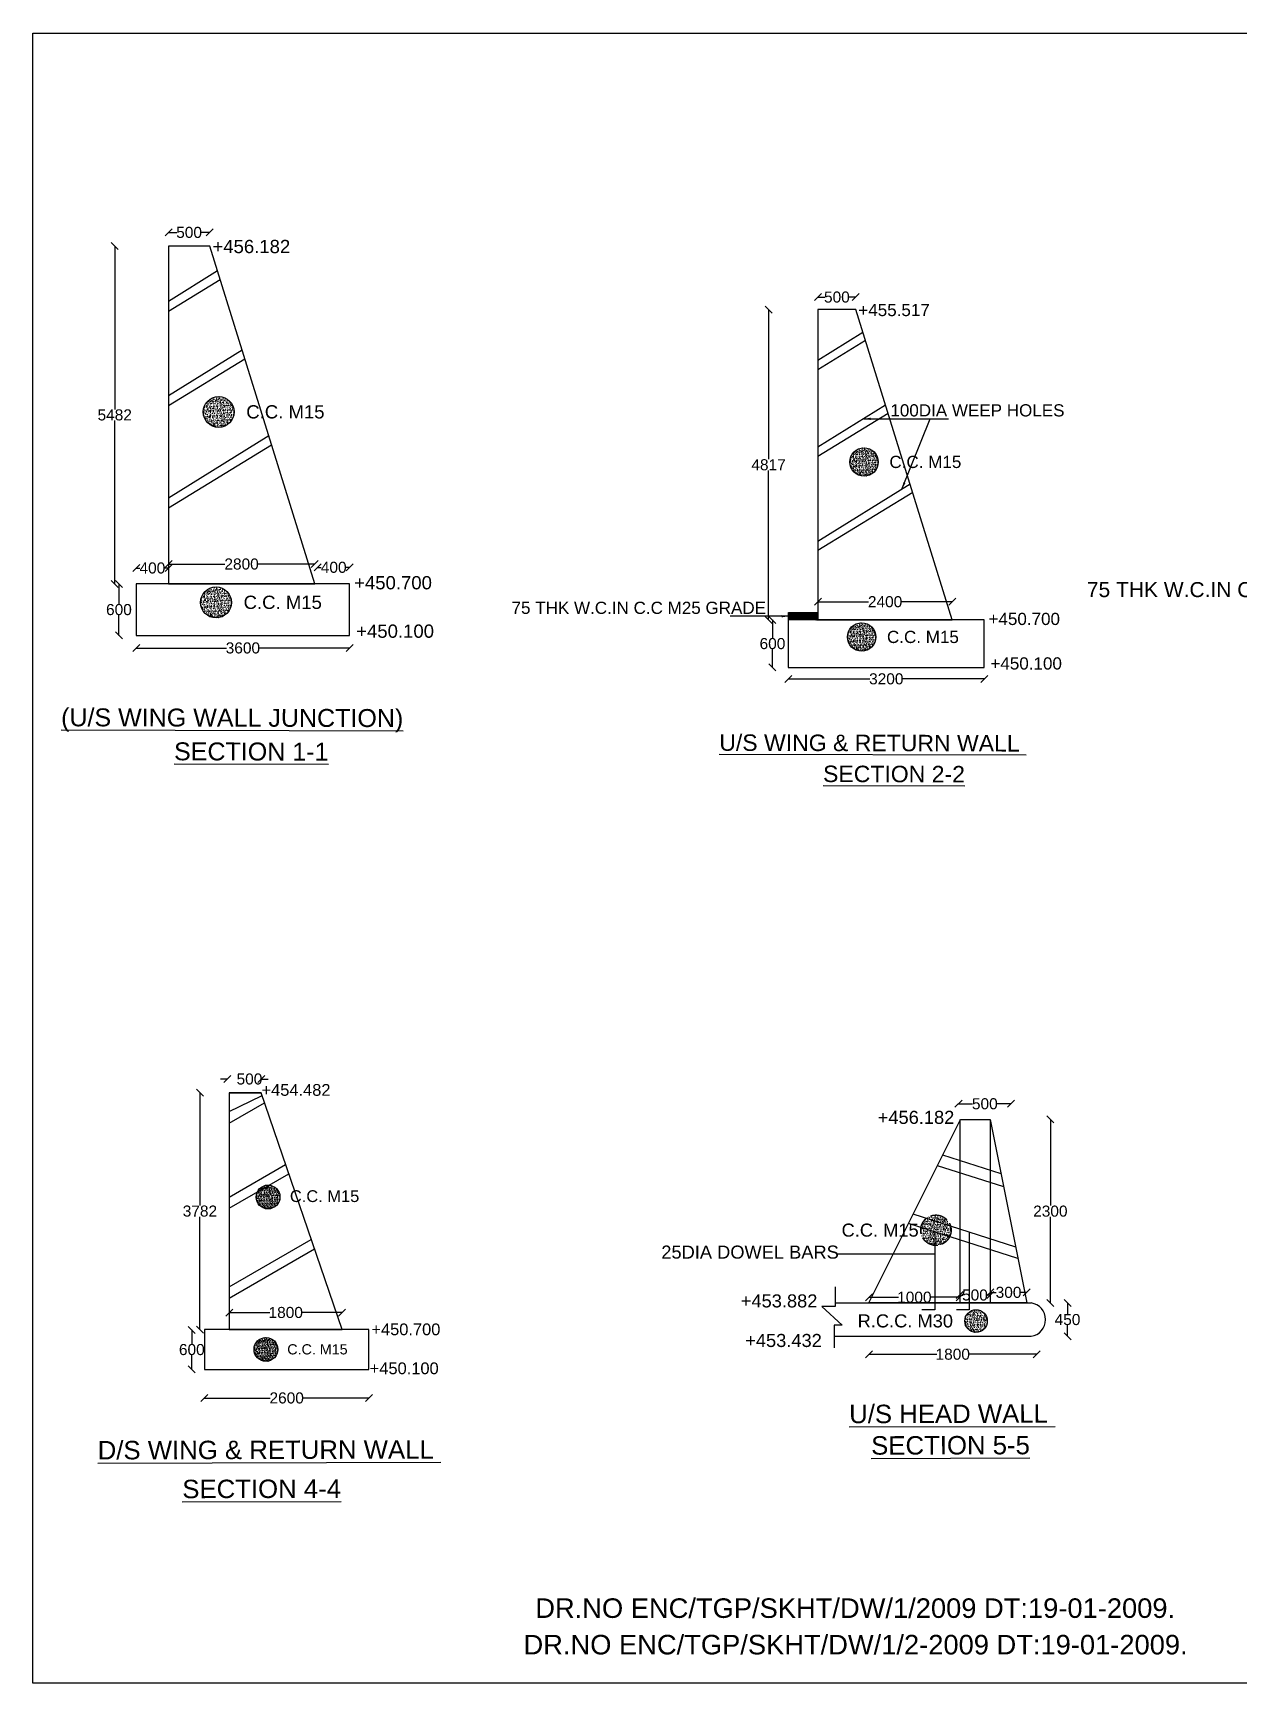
# Model space of a CAD drawing. Header units: millimetres. Extents: x 5124 to 6568637, y 2311 to 91879094.
# Drawn here: x 3681284 to 3697633, y 45937883 to 45960257 of the extents above; entities that cross this region are included whole.
import ezdxf

# ---------------------------------------------------------------- set-up
doc = ezdxf.new("R2010")
doc.units = ezdxf.units.MM
doc.header["$MEASUREMENT"] = 0
doc.linetypes.add('ACAD_ISO02W100', pattern=[15, 12, -3])
for name, color, linetype in [('DIMENSION', 7, 'Continuous'), ('DRAWING', 7, 'Continuous'), ('TEXT', 7, 'Continuous')]:
    doc.layers.add(name, color=color, linetype=linetype)
doc.styles.get("Standard").update_dxf_attribs({"font": 'arial.ttf', "height": 150})
doc.dimstyles.get("Standard").update_dxf_attribs({"dimtxt": 200, "dimasz": 110, "dimexe": 0.18, "dimexo": 0.0625, "dimgap": 0.09, "dimtad": 0, "dimtih": 1, "dimtoh": 1, "dimdec": 0, "dimzin": 0, "dimdsep": 46, "dimtxsty": 'Standard', "dimblk": 'OBLIQUE', "dimcen": 0.09, "dimse1": 1, "dimse2": 1, "dimadec": 0, "dimazin": 0, "dimtfac": 1, "dimtdec": 0, "dimtofl": 0, "dimtmove": 0, "dimatfit": 3, "dimfxl": 1, "dimtolj": 1, "dimtzin": 0, "dimarcsym": 0})

# ---------------------------------------------------------------- blocks, each defined once
blk = doc.blocks.new('_Oblique')
at = {"color": 0, "linetype": 'ByBlock', "lineweight": -2}
blk.add_line((-0.5, -0.5), (0.5, 0.5), dxfattribs=at)
blk = doc.blocks.new('*D70')
at = {"layer": 'Defpoints', "color": 0}
for p in [(3683123, 45957553), (3683123, 45957368), (3683682, 45957368)]:
    blk.add_point(p, dxfattribs=at)
at = {"layer": 'DIMENSION', "color": 0, "lineweight": -2}
for p, q in [((3683123, 45957553), (3683237, 45957553)), ((3683682, 45957553), (3683568, 45957553))]:
    blk.add_line(p, q, dxfattribs=at)
at = {"layer": 'DIMENSION', "color": 0, "lineweight": -2, "xscale": 95, "yscale": 95, "zscale": 95, "rotation": 180}
blk.add_blockref('_Oblique', (3683123, 45957553), dxfattribs=at)
at = {"layer": 'DIMENSION', "color": 0, "lineweight": -2, "xscale": 95, "yscale": 95, "zscale": 95}
blk.add_blockref('_Oblique', (3683682, 45957553), dxfattribs=at)
at = {"layer": 'DIMENSION', "color": 0, "insert": (3683402, 45957553), "char_height": 150, "attachment_point": 5}
blk.add_mtext('\\A1;500', dxfattribs=at)
blk = doc.blocks.new('*D71')
at = {"layer": 'Defpoints', "color": 0}
for p in [(3683123, 45953002), (3682685, 45952788), (3683123, 45952788)]:
    blk.add_point(p, dxfattribs=at)
at = {"layer": 'DIMENSION', "color": 0, "lineweight": -2}
for p, q in [((3682685, 45953002), (3682735, 45953002)), ((3683123, 45953002), (3683072, 45953002))]:
    blk.add_line(p, q, dxfattribs=at)
at = {"layer": 'DIMENSION', "color": 0, "lineweight": -2, "xscale": 95, "yscale": 95, "zscale": 95, "rotation": 180}
blk.add_blockref('_Oblique', (3682685, 45953002), dxfattribs=at)
at = {"layer": 'DIMENSION', "color": 0, "lineweight": -2, "xscale": 95, "yscale": 95, "zscale": 95}
blk.add_blockref('_Oblique', (3683123, 45953002), dxfattribs=at)
at = {"layer": 'DIMENSION', "color": 0, "insert": (3682904, 45953002), "char_height": 150, "attachment_point": 5}
blk.add_mtext('\\A1;400', dxfattribs=at)
blk = doc.blocks.new('*D72')
at = {"layer": 'Defpoints', "color": 0}
for p in [(3685106, 45953056), (3683123, 45952788), (3685106, 45952788)]:
    blk.add_point(p, dxfattribs=at)
at = {"layer": 'DIMENSION', "color": 0, "lineweight": -2}
for p, q in [((3683123, 45953056), (3683889, 45953056)), ((3685106, 45953056), (3684339, 45953056))]:
    blk.add_line(p, q, dxfattribs=at)
at = {"layer": 'DIMENSION', "color": 0, "lineweight": -2, "xscale": 95, "yscale": 95, "zscale": 95, "rotation": 180}
blk.add_blockref('_Oblique', (3683123, 45953056), dxfattribs=at)
at = {"layer": 'DIMENSION', "color": 0, "lineweight": -2, "xscale": 95, "yscale": 95, "zscale": 95}
blk.add_blockref('_Oblique', (3685106, 45953056), dxfattribs=at)
at = {"layer": 'DIMENSION', "color": 0, "insert": (3684114, 45953056), "char_height": 150, "attachment_point": 5}
blk.add_mtext('\\A1;2800', dxfattribs=at)
blk = doc.blocks.new('*D73')
at = {"layer": 'Defpoints', "color": 0}
for p in [(3685579, 45953011), (3685148, 45952788), (3685579, 45952788)]:
    blk.add_point(p, dxfattribs=at)
at = {"layer": 'DIMENSION', "color": 0, "lineweight": -2}
for p, q in [((3685148, 45953011), (3685195, 45953011)), ((3685579, 45953011), (3685532, 45953011))]:
    blk.add_line(p, q, dxfattribs=at)
at = {"layer": 'DIMENSION', "color": 0, "lineweight": -2, "xscale": 95, "yscale": 95, "zscale": 95, "rotation": 180}
blk.add_blockref('_Oblique', (3685148, 45953011), dxfattribs=at)
at = {"layer": 'DIMENSION', "color": 0, "lineweight": -2, "xscale": 95, "yscale": 95, "zscale": 95}
blk.add_blockref('_Oblique', (3685579, 45953011), dxfattribs=at)
at = {"layer": 'DIMENSION', "color": 0, "insert": (3685364, 45953011), "char_height": 150, "attachment_point": 5}
blk.add_mtext('\\A1;400', dxfattribs=at)
blk = doc.blocks.new('*D74')
at = {"layer": 'Defpoints', "color": 0}
for p in [(3682685, 45952788), (3682450, 45952088), (3682685, 45952088)]:
    blk.add_point(p, dxfattribs=at)
at = {"layer": 'DIMENSION', "color": 0, "lineweight": -2}
for p, q in [((3682450, 45952788), (3682450, 45952514)), ((3682450, 45952088), (3682450, 45952361))]:
    blk.add_line(p, q, dxfattribs=at)
at = {"layer": 'DIMENSION', "color": 0, "lineweight": -2, "xscale": 95, "yscale": 95, "zscale": 95}
for p, rotation in [((3682450, 45952788), 90), ((3682450, 45952088), 270)]:
    blk.add_blockref('_Oblique', p, dxfattribs=dict(at, rotation=rotation))
at = {"layer": 'DIMENSION', "color": 0, "insert": (3682450, 45952438), "char_height": 150, "attachment_point": 5}
blk.add_mtext('\\A1;600', dxfattribs=at)
blk = doc.blocks.new('*D75')
at = {"layer": 'Defpoints', "color": 0}
for p in [(3682685, 45952088), (3682685, 45951918), (3685579, 45952088)]:
    blk.add_point(p, dxfattribs=at)
at = {"layer": 'DIMENSION', "color": 0, "lineweight": -2}
for p, q in [((3682685, 45951918), (3683908, 45951918)), ((3685579, 45951918), (3684356, 45951918))]:
    blk.add_line(p, q, dxfattribs=at)
at = {"layer": 'DIMENSION', "color": 0, "lineweight": -2, "xscale": 95, "yscale": 95, "zscale": 95, "rotation": 180}
blk.add_blockref('_Oblique', (3682685, 45951918), dxfattribs=at)
at = {"layer": 'DIMENSION', "color": 0, "lineweight": -2, "xscale": 95, "yscale": 95, "zscale": 95}
blk.add_blockref('_Oblique', (3685579, 45951918), dxfattribs=at)
at = {"layer": 'DIMENSION', "color": 0, "insert": (3684132, 45951918), "char_height": 150, "attachment_point": 5}
blk.add_mtext('\\A1;3600', dxfattribs=at)
blk = doc.blocks.new('*D69')
at = {"layer": 'Defpoints', "color": 0}
for p in [(3682393, 45957368), (3683123, 45957368), (3682685, 45952788)]:
    blk.add_point(p, dxfattribs=at)
at = {"layer": 'DRAWING', "color": 0, "lineweight": -2}
for p, q in [((3682393, 45957368), (3682393, 45955154)), ((3682393, 45952788), (3682393, 45955001))]:
    blk.add_line(p, q, dxfattribs=at)
at = {"layer": 'DRAWING', "color": 0, "lineweight": -2, "xscale": 95, "yscale": 95, "zscale": 95}
for p, rotation in [((3682393, 45957368), 90), ((3682393, 45952788), 270)]:
    blk.add_blockref('_Oblique', p, dxfattribs=dict(at, rotation=rotation))
at = {"layer": 'DRAWING', "color": 0, "insert": (3682393, 45955078), "char_height": 150, "attachment_point": 5}
blk.add_mtext('\\A1;5482', dxfattribs=at)
blk = doc.blocks.new('*D77')
at = {"layer": 'Defpoints', "color": 0}
for p in [(3691934, 45956676), (3691934, 45956506), (3692448, 45956506)]:
    blk.add_point(p, dxfattribs=at)
at = {"layer": 'DIMENSION', "color": 0, "lineweight": -2}
for p, q in [((3691934, 45956676), (3692026, 45956676)), ((3692448, 45956676), (3692357, 45956676))]:
    blk.add_line(p, q, dxfattribs=at)
at = {"layer": 'DIMENSION', "color": 0, "lineweight": -2, "xscale": 95, "yscale": 95, "zscale": 95, "rotation": 180}
blk.add_blockref('_Oblique', (3691934, 45956676), dxfattribs=at)
at = {"layer": 'DIMENSION', "color": 0, "lineweight": -2, "xscale": 95, "yscale": 95, "zscale": 95}
blk.add_blockref('_Oblique', (3692448, 45956676), dxfattribs=at)
at = {"layer": 'DIMENSION', "color": 0, "insert": (3692191, 45956676), "char_height": 150, "attachment_point": 5}
blk.add_mtext('\\A1;500', dxfattribs=at)
blk = doc.blocks.new('*D78')
at = {"layer": 'Defpoints', "color": 0}
for p in [(3693756, 45952545), (3691934, 45952298), (3693756, 45952298)]:
    blk.add_point(p, dxfattribs=at)
at = {"layer": 'DIMENSION', "color": 0, "lineweight": -2}
for p, q in [((3691934, 45952545), (3692620, 45952545)), ((3693756, 45952545), (3693070, 45952545))]:
    blk.add_line(p, q, dxfattribs=at)
at = {"layer": 'DIMENSION', "color": 0, "lineweight": -2, "xscale": 95, "yscale": 95, "zscale": 95, "rotation": 180}
blk.add_blockref('_Oblique', (3691934, 45952545), dxfattribs=at)
at = {"layer": 'DIMENSION', "color": 0, "lineweight": -2, "xscale": 95, "yscale": 95, "zscale": 95}
blk.add_blockref('_Oblique', (3693756, 45952545), dxfattribs=at)
at = {"layer": 'DIMENSION', "color": 0, "insert": (3692845, 45952545), "char_height": 150, "attachment_point": 5}
blk.add_mtext('\\A1;2400', dxfattribs=at)
blk = doc.blocks.new('*D79')
at = {"layer": 'Defpoints', "color": 0}
for p in [(3691532, 45952298), (3691317, 45951655), (3691532, 45951655)]:
    blk.add_point(p, dxfattribs=at)
at = {"layer": 'DIMENSION', "color": 0, "lineweight": -2}
for p, q in [((3691317, 45952298), (3691317, 45952053)), ((3691317, 45951655), (3691317, 45951900))]:
    blk.add_line(p, q, dxfattribs=at)
at = {"layer": 'DIMENSION', "color": 0, "lineweight": -2, "xscale": 95, "yscale": 95, "zscale": 95}
for p, rotation in [((3691317, 45952298), 90), ((3691317, 45951655), 270)]:
    blk.add_blockref('_Oblique', p, dxfattribs=dict(at, rotation=rotation))
at = {"layer": 'DIMENSION', "color": 0, "insert": (3691317, 45951977), "char_height": 150, "attachment_point": 5}
blk.add_mtext('\\A1;600', dxfattribs=at)
blk = doc.blocks.new('*D80')
at = {"layer": 'Defpoints', "color": 0}
for p in [(3691532, 45951655), (3691532, 45951499), (3694191, 45951655)]:
    blk.add_point(p, dxfattribs=at)
at = {"layer": 'DIMENSION', "color": 0, "lineweight": -2}
for p, q in [((3691532, 45951499), (3692638, 45951499)), ((3694191, 45951499), (3693085, 45951499))]:
    blk.add_line(p, q, dxfattribs=at)
at = {"layer": 'DIMENSION', "color": 0, "lineweight": -2, "xscale": 95, "yscale": 95, "zscale": 95, "rotation": 180}
blk.add_blockref('_Oblique', (3691532, 45951499), dxfattribs=at)
at = {"layer": 'DIMENSION', "color": 0, "lineweight": -2, "xscale": 95, "yscale": 95, "zscale": 95}
blk.add_blockref('_Oblique', (3694191, 45951499), dxfattribs=at)
at = {"layer": 'DIMENSION', "color": 0, "insert": (3692861, 45951499), "char_height": 150, "attachment_point": 5}
blk.add_mtext('\\A1;3200', dxfattribs=at)
blk = doc.blocks.new('*D76')
at = {"layer": 'Defpoints', "color": 0}
for p in [(3691264, 45956506), (3691934, 45956506), (3691532, 45952298)]:
    blk.add_point(p, dxfattribs=at)
at = {"layer": 'DRAWING', "color": 0, "lineweight": -2}
for p, q in [((3691264, 45956506), (3691264, 45954479)), ((3691264, 45952298), (3691264, 45954325))]:
    blk.add_line(p, q, dxfattribs=at)
at = {"layer": 'DRAWING', "color": 0, "lineweight": -2, "xscale": 95, "yscale": 95, "zscale": 95}
for p, rotation in [((3691264, 45956506), 90), ((3691264, 45952298), 270)]:
    blk.add_blockref('_Oblique', p, dxfattribs=dict(at, rotation=rotation))
at = {"layer": 'DRAWING', "color": 0, "insert": (3691264, 45954402), "char_height": 150, "attachment_point": 5}
blk.add_mtext('\\A1;4817', dxfattribs=at)
blk = doc.blocks.new('*D87')
at = {"layer": 'Defpoints', "color": 0}
for p in [(3683948, 45942907), (3683948, 45942554), (3685478, 45942554)]:
    blk.add_point(p, dxfattribs=at)
at = {"layer": 'DIMENSION', "color": 0, "lineweight": -2}
for p, q in [((3683948, 45942907), (3684496, 45942907)), ((3685478, 45942907), (3684929, 45942907))]:
    blk.add_line(p, q, dxfattribs=at)
at = {"layer": 'DIMENSION', "color": 0, "lineweight": -2, "xscale": 95, "yscale": 95, "zscale": 95, "rotation": 180}
blk.add_blockref('_Oblique', (3683948, 45942907), dxfattribs=at)
at = {"layer": 'DIMENSION', "color": 0, "lineweight": -2, "xscale": 95, "yscale": 95, "zscale": 95}
blk.add_blockref('_Oblique', (3685478, 45942907), dxfattribs=at)
at = {"layer": 'DIMENSION', "color": 0, "insert": (3684713, 45942907), "char_height": 150, "attachment_point": 5}
blk.add_mtext('\\A1;1800', dxfattribs=at)
blk = doc.blocks.new('*D88')
at = {"layer": 'Defpoints', "color": 0}
for p in [(3683610, 45942672), (3683439, 45942136), (3683610, 45942136)]:
    blk.add_point(p, dxfattribs=at)
at = {"layer": 'DIMENSION', "color": 0, "lineweight": -2}
for p, q in [((3683439, 45942672), (3683439, 45942481)), ((3683439, 45942136), (3683439, 45942327))]:
    blk.add_line(p, q, dxfattribs=at)
at = {"layer": 'DIMENSION', "color": 0, "lineweight": -2, "xscale": 95, "yscale": 95, "zscale": 95}
for p, rotation in [((3683439, 45942672), 90), ((3683439, 45942136), 270)]:
    blk.add_blockref('_Oblique', p, dxfattribs=dict(at, rotation=rotation))
at = {"layer": 'DIMENSION', "color": 0, "insert": (3683439, 45942404), "char_height": 150, "attachment_point": 5}
blk.add_mtext('\\A1;600', dxfattribs=at)
blk = doc.blocks.new('*D89')
at = {"layer": 'Defpoints', "color": 0}
for p in [(3683610, 45942015), (3685842, 45942015), (3683610, 45941748)]:
    blk.add_point(p, dxfattribs=at)
at = {"layer": 'DIMENSION', "color": 0, "lineweight": -2}
for p, q in [((3683610, 45941748), (3684501, 45941748)), ((3685842, 45941748), (3684951, 45941748))]:
    blk.add_line(p, q, dxfattribs=at)
at = {"layer": 'DIMENSION', "color": 0, "lineweight": -2, "xscale": 95, "yscale": 95, "zscale": 95, "rotation": 180}
blk.add_blockref('_Oblique', (3683610, 45941748), dxfattribs=at)
at = {"layer": 'DIMENSION', "color": 0, "lineweight": -2, "xscale": 95, "yscale": 95, "zscale": 95}
blk.add_blockref('_Oblique', (3685842, 45941748), dxfattribs=at)
at = {"layer": 'DIMENSION', "color": 0, "insert": (3684726, 45941748), "char_height": 150, "attachment_point": 5}
blk.add_mtext('\\A1;2600', dxfattribs=at)
blk = doc.blocks.new('*D90')
at = {"layer": 'Defpoints', "color": 0}
for p in [(3683549, 45945887), (3683948, 45945887), (3683610, 45942676)]:
    blk.add_point(p, dxfattribs=at)
at = {"layer": 'DIMENSION', "color": 0, "lineweight": -2}
for p, q in [((3683549, 45945887), (3683549, 45944358)), ((3683549, 45942676), (3683549, 45944205))]:
    blk.add_line(p, q, dxfattribs=at)
at = {"layer": 'DIMENSION', "color": 0, "lineweight": -2, "xscale": 95, "yscale": 95, "zscale": 95}
for p, rotation in [((3683549, 45945887), 90), ((3683549, 45942676), 270)]:
    blk.add_blockref('_Oblique', p, dxfattribs=dict(at, rotation=rotation))
at = {"layer": 'DIMENSION', "color": 0, "insert": (3683549, 45944282), "char_height": 150, "attachment_point": 5}
blk.add_mtext('\\A1;3782', dxfattribs=at)
blk = doc.blocks.new('*D91')
at = {"layer": 'Defpoints', "color": 0}
for p in [(3683923, 45946086), (3683923, 45946073), (3684380, 45946086)]:
    blk.add_point(p, dxfattribs=at)
at = {"layer": 'DIMENSION', "color": 0, "lineweight": -2}
for p, q in [((3683923, 45946073), (3683828, 45946073)), ((3684380, 45946073), (3684475, 45946073))]:
    blk.add_line(p, q, dxfattribs=at)
at = {"layer": 'DIMENSION', "color": 0, "lineweight": -2, "xscale": 95, "yscale": 95, "zscale": 95}
blk.add_blockref('_Oblique', (3683923, 45946073), dxfattribs=at)
at = {"layer": 'DIMENSION', "color": 0, "lineweight": -2, "xscale": 95, "yscale": 95, "zscale": 95, "rotation": 180}
blk.add_blockref('_Oblique', (3684380, 45946073), dxfattribs=at)
at = {"layer": 'DIMENSION', "color": 0, "insert": (3684221, 45946073), "char_height": 150, "attachment_point": 5}
blk.add_mtext('\\A1;500', dxfattribs=at)
blk = doc.blocks.new('*D94')
at = {"layer": 'Defpoints', "color": 0}
for p in [(3692626, 45943036), (3694901, 45943036), (3694901, 45942341)]:
    blk.add_point(p, dxfattribs=at)
at = {"layer": 'DIMENSION', "color": 0, "lineweight": -2}
for p, q in [((3692626, 45942341), (3693547, 45942341)), ((3694901, 45942341), (3693980, 45942341))]:
    blk.add_line(p, q, dxfattribs=at)
at = {"layer": 'DIMENSION', "color": 0, "lineweight": -2, "xscale": 95, "yscale": 95, "zscale": 95, "rotation": 180}
blk.add_blockref('_Oblique', (3692626, 45942341), dxfattribs=at)
at = {"layer": 'DIMENSION', "color": 0, "lineweight": -2, "xscale": 95, "yscale": 95, "zscale": 95}
blk.add_blockref('_Oblique', (3694901, 45942341), dxfattribs=at)
at = {"layer": 'DIMENSION', "color": 0, "insert": (3693763, 45942341), "char_height": 150, "attachment_point": 5}
blk.add_mtext('\\A1;1800', dxfattribs=at)
blk = doc.blocks.new('*D92')
at = {"layer": 'Defpoints', "color": 0}
for p in [(3694901, 45943036), (3694901, 45942585), (3695320, 45942585)]:
    blk.add_point(p, dxfattribs=at)
at = {"layer": 'DIMENSION', "color": 0, "lineweight": -2}
for p, q in [((3695320, 45943036), (3695320, 45942888)), ((3695320, 45942585), (3695320, 45942734))]:
    blk.add_line(p, q, dxfattribs=at)
at = {"layer": 'DIMENSION', "color": 0, "lineweight": -2, "xscale": 95, "yscale": 95, "zscale": 95}
for p, rotation in [((3695320, 45943036), 90), ((3695320, 45942585), 270)]:
    blk.add_blockref('_Oblique', p, dxfattribs=dict(at, rotation=rotation))
at = {"layer": 'DIMENSION', "color": 0, "insert": (3695320, 45942811), "char_height": 150, "attachment_point": 5}
blk.add_mtext('\\A1;450', dxfattribs=at)
blk = doc.blocks.new('*D93')
at = {"layer": 'Defpoints', "color": 0}
for p in [(3694555, 45945525), (3695087, 45945525), (3694901, 45943036)]:
    blk.add_point(p, dxfattribs=at)
at = {"layer": 'DIMENSION', "color": 0, "lineweight": -2}
for p, q in [((3695087, 45945525), (3695087, 45944357)), ((3695087, 45943036), (3695087, 45944204))]:
    blk.add_line(p, q, dxfattribs=at)
at = {"layer": 'DIMENSION', "color": 0, "lineweight": -2, "xscale": 95, "yscale": 95, "zscale": 95}
for p, rotation in [((3695087, 45945525), 90), ((3695087, 45943036), 270)]:
    blk.add_blockref('_Oblique', p, dxfattribs=dict(at, rotation=rotation))
at = {"layer": 'DIMENSION', "color": 0, "insert": (3695087, 45944281), "char_height": 150, "attachment_point": 5}
blk.add_mtext('\\A1;2300', dxfattribs=at)
blk = doc.blocks.new('*D95')
at = {"layer": 'Defpoints', "color": 0}
for p in [(3693841, 45945737), (3693841, 45945525), (3694555, 45945525)]:
    blk.add_point(p, dxfattribs=at)
at = {"layer": 'DIMENSION', "color": 0, "lineweight": -2}
for p, q in [((3693841, 45945737), (3694033, 45945737)), ((3694555, 45945737), (3694364, 45945737))]:
    blk.add_line(p, q, dxfattribs=at)
at = {"layer": 'DIMENSION', "color": 0, "lineweight": -2, "xscale": 95, "yscale": 95, "zscale": 95, "rotation": 180}
blk.add_blockref('_Oblique', (3693841, 45945737), dxfattribs=at)
at = {"layer": 'DIMENSION', "color": 0, "lineweight": -2, "xscale": 95, "yscale": 95, "zscale": 95}
blk.add_blockref('_Oblique', (3694555, 45945737), dxfattribs=at)
at = {"layer": 'DIMENSION', "color": 0, "insert": (3694198, 45945737), "char_height": 150, "attachment_point": 5}
blk.add_mtext('\\A1;500', dxfattribs=at)
blk = doc.blocks.new('*D96')
at = {"layer": 'Defpoints', "color": 0}
for p in [(3692626, 45943036), (3693857, 45943114), (3693857, 45943036)]:
    blk.add_point(p, dxfattribs=at)
at = {"layer": 'DRAWING', "color": 0, "lineweight": -2}
for p, q in [((3692626, 45943114), (3693025, 45943114)), ((3693857, 45943114), (3693458, 45943114))]:
    blk.add_line(p, q, dxfattribs=at)
at = {"layer": 'DRAWING', "color": 0, "lineweight": -2, "xscale": 95, "yscale": 95, "zscale": 95, "rotation": 180}
blk.add_blockref('_Oblique', (3692626, 45943114), dxfattribs=at)
at = {"layer": 'DRAWING', "color": 0, "lineweight": -2, "xscale": 95, "yscale": 95, "zscale": 95}
blk.add_blockref('_Oblique', (3693857, 45943114), dxfattribs=at)
at = {"layer": 'DRAWING', "color": 0, "insert": (3693242, 45943114), "char_height": 150, "attachment_point": 5}
blk.add_mtext('\\A1;1000', dxfattribs=at)
blk = doc.blocks.new('*D97')
at = {"layer": 'Defpoints', "color": 0}
for p in [(3693857, 45943036), (3694271, 45943144), (3694271, 45943036)]:
    blk.add_point(p, dxfattribs=at)
at = {"layer": 'DRAWING', "color": 0, "lineweight": -2}
for p, q in [((3693857, 45943144), (3693899, 45943144)), ((3694271, 45943144), (3694230, 45943144))]:
    blk.add_line(p, q, dxfattribs=at)
at = {"layer": 'DRAWING', "color": 0, "lineweight": -2, "xscale": 95, "yscale": 95, "zscale": 95, "rotation": 180}
blk.add_blockref('_Oblique', (3693857, 45943144), dxfattribs=at)
at = {"layer": 'DRAWING', "color": 0, "lineweight": -2, "xscale": 95, "yscale": 95, "zscale": 95}
blk.add_blockref('_Oblique', (3694271, 45943144), dxfattribs=at)
at = {"layer": 'DRAWING', "color": 0, "insert": (3694064, 45943144), "char_height": 150, "attachment_point": 5}
blk.add_mtext('\\A1;500', dxfattribs=at)
blk = doc.blocks.new('*D98')
at = {"layer": 'Defpoints', "color": 0}
for p in [(3694271, 45943036), (3694768, 45943180), (3694768, 45943036)]:
    blk.add_point(p, dxfattribs=at)
at = {"layer": 'DRAWING', "color": 0, "lineweight": -2}
for p, q in [((3694271, 45943180), (3694354, 45943180)), ((3694768, 45943180), (3694685, 45943180))]:
    blk.add_line(p, q, dxfattribs=at)
at = {"layer": 'DRAWING', "color": 0, "lineweight": -2, "xscale": 95, "yscale": 95, "zscale": 95, "rotation": 180}
blk.add_blockref('_Oblique', (3694271, 45943180), dxfattribs=at)
at = {"layer": 'DRAWING', "color": 0, "lineweight": -2, "xscale": 95, "yscale": 95, "zscale": 95}
blk.add_blockref('_Oblique', (3694768, 45943180), dxfattribs=at)
at = {"layer": 'DRAWING', "color": 0, "insert": (3694520, 45943180), "char_height": 150, "attachment_point": 5}
blk.add_mtext('\\A1;300', dxfattribs=at)

msp = doc.modelspace()

# ---------------------------------------------------------------- hatches: boundary and pattern name
at = {"layer": 'DRAWING'}
h = msp.add_hatch(dxfattribs=at)
h.set_pattern_fill('AR-CONC,_O', color=256, scale=9.000173)
h.set_pattern_definition([(130, (6775150.955, 4589681.446), (-64.55465871, -5.647800834), [6.7501299, -74.25142888]), (185, (6775150.955, 4589681.446), (12.48786034, 67.69859481), [5.40010392, -59.4011431]), (79.5486, (6775145.576, 4589680.975), (-52.06684632, 62.05075288), [5.7367275, -63.10400444]), (133.8158, (6775150.955, 4589699.45), (-96.05354281, -14.89699796), [10.12519485, -111.37714332]), (83.3644, (6775142.95, 4589698.205), (-84.12126231, 87.67229553), [8.60509151, -94.65599154]), (188.8158, (6775150.96, 4589699.45), (-84.12119387, 87.67236123), [8.10015588, -89.10171466]), (159, (6775141.955, 4589694.946), (-53.72266852, -36.236397486), [6.7501299, -74.25142888]), (214, (6775141.955, 4589694.946), (-21.89880129, 65.26476), [5.40010392, -59.4011431]), (108.5486, (6775137.48, 4589691.926), (-75.62149182, 29.02830332), [5.7367275, -63.10400444]), (142.5, (6775150.955, 4589681.446), (-1.094408039, 29.961023409), [0, -58.681129248, 0, -60.301160423, 0, -59.626147434]), (172.5, (6775150.955, 4589681.446), (-23.676714, 35.49773718), [0, -34.380661615, 0, -57.331103268, 0, -22.725437324]), (212.5, (6775171.025, 4589681.446), (-48.044943823, -2.02997752), [0, -22.500432994, 0, -70.20135094, 0, -93.151792594]), (222.5, (6775180.026, 4589681.446), (-52.487765305, 9.00962179), [0, -29.25056289, 0, -46.620897163, 0, -66.151273])])
h.paths.add_polyline_path([(3683593.6, 45955118.9, 1), (3684013.1, 45955118.9, 1)])
h = msp.add_hatch(dxfattribs=at)
h.set_pattern_fill('AR-CONC,_O', color=256, scale=8.269103)
h.set_pattern_definition([(130, (6532801.73, 7949054.97), (-59.31098037, -5.18903842), [6.20182695, -68.2200964]), (185, (6532801.73, 7949054.97), (11.47349013, 62.19953924), [4.96146156, -54.57607712]), (79.5486, (6532796.79, 7949054.54), (-47.83753429, 57.01046306), [5.270741705, -57.97816057]), (133.8158, (6532801.73, 7949071.51), (-88.25125724, -13.68693711), [9.30274042, -102.3301446]), (83.3644, (6532794.38, 7949070.37), (-77.28821803, 80.55080613), [7.9061128, -86.96722697]), (188.8158, (6532801.73, 7949071.51), (-77.28815515, 80.5508665), [7.44219233, -81.86411568]), (159, (6532793.463, 7949067.375), (-49.35885653, -33.292969133), [6.20182695, -68.2200964]), (214, (6532793.46, 7949067.375), (-20.11999442, 59.96340119), [4.96146156, -54.57607712]), (108.5486, (6532789.35, 7949064.6), (-69.47887118, 26.67037767), [5.270741705, -57.97816057]), (142.5, (6532801.732, 7949054.972), (-1.005510912, 27.527334303), [0, -53.914548915, 0, -55.402987382, 0, -54.782804687]), (172.5, (6532801.732, 7949054.972), (-21.753489945, 32.6143091), [0, -31.58797191, 0, -52.674183526, 0, -20.87948405]), (212.5, (6532820.172, 7949054.972), (-44.142324919, -1.865085484), [0, -20.672756486, 0, -64.499000236, 0, -85.58521185]), (222.5, (6532828.44, 7949054.97), (-48.22426266, 8.27778369), [0, -26.87458343, 0, -42.83395144, 0, -60.77790407])])
h.paths.add_polyline_path([(3692366.9, 45954439.8, 1), (3692752.3, 45954439.8, 1.0000007)])
h = msp.add_hatch(dxfattribs=at)
h.set_pattern_fill('AR-CONC,_O', color=256, scale=9.000173)
h.set_pattern_definition([(130, (6775114.81, 4587098.66), (-64.55465871, -5.647800834), [6.7501299, -74.25142888]), (185, (6775114.81, 4587098.66), (12.48786034, 67.69859481), [5.40010392, -59.4011431]), (79.5486, (6775109.43, 4587098.19), (-52.06684632, 62.05075288), [5.7367275, -63.10400444]), (133.8158, (6775114.81, 4587116.66), (-96.05354281, -14.89699796), [10.12519485, -111.37714332]), (83.3644, (6775106.81, 4587115.42), (-84.12126231, 87.67229553), [8.60509151, -94.65599154]), (188.8158, (6775114.81, 4587116.66), (-84.12119387, 87.67236123), [8.10015588, -89.10171466]), (159, (6775105.81, 4587112.16), (-53.72266852, -36.236397486), [6.7501299, -74.25142888]), (214, (6775105.81, 4587112.16), (-21.89880129, 65.26476), [5.40010392, -59.4011431]), (108.5486, (6775101.335, 4587109.14), (-75.62149182, 29.02830332), [5.7367275, -63.10400444]), (142.5, (6775114.812, 4587098.658), (-1.094408039, 29.961023409), [0, -58.681129248, 0, -60.301160423, 0, -59.626147434]), (172.5, (6775114.812, 4587098.658), (-23.676714, 35.49773718), [0, -34.380661615, 0, -57.331103268, 0, -22.725437324]), (212.5, (6775134.882, 4587098.658), (-48.044943823, -2.02997752), [0, -22.500432994, 0, -70.20135094, 0, -93.151792594]), (222.5, (6775143.883, 4587098.66), (-52.487765305, 9.00962179), [0, -29.25056289, 0, -46.620897163, 0, -66.151273])])
h.paths.add_polyline_path([(3683557.4, 45952536.1, 1), (3683976.9, 45952536.1, 1)])
h = msp.add_hatch(dxfattribs=at)
h.set_pattern_fill('ANSI31', color=256, scale=0.811479, style=0)
h.set_pattern_definition([(45, (731155.07499, 8660394.65874), (-0.07172530930328, 0.07172530930328), [])])
h.paths.add_polyline_path([(3691535.6, 45952398.7), (3691535.6, 45952298.2), (3691934.1, 45952298.2), (3691934.1, 45952398.7)])
h = msp.add_hatch(dxfattribs=at)
h.set_pattern_fill('AR-CONC,_O', color=256, scale=8.269103)
h.set_pattern_definition([(130, (6532768.525, 7946681.98), (-59.31098037, -5.18903842), [6.20182695, -68.2200964]), (185, (6532768.525, 7946681.98), (11.47349013, 62.19953924), [4.96146156, -54.57607712]), (79.5486, (6532763.58, 7946681.55), (-47.83753429, 57.01046306), [5.270741705, -57.97816057]), (133.8158, (6532768.525, 7946698.52), (-88.25125724, -13.68693711), [9.30274042, -102.3301446]), (83.3644, (6532761.17, 7946697.38), (-77.28821803, 80.55080613), [7.9061128, -86.96722697]), (188.8158, (6532768.525, 7946698.52), (-77.28815515, 80.5508665), [7.44219233, -81.86411568]), (159, (6532760.256, 7946694.383), (-49.35885653, -33.292969133), [6.20182695, -68.2200964]), (214, (6532760.256, 7946694.383), (-20.11999442, 59.96340119), [4.96146156, -54.57607712]), (108.5486, (6532756.14, 7946691.61), (-69.47887118, 26.67037767), [5.270741705, -57.97816057]), (142.5, (6532768.525, 7946681.98), (-1.005510912, 27.527334303), [0, -53.914548915, 0, -55.402987382, 0, -54.782804687]), (172.5, (6532768.525, 7946681.98), (-21.753489945, 32.6143091), [0, -31.58797191, 0, -52.674183526, 0, -20.87948405]), (212.5, (6532786.965, 7946681.98), (-44.142324919, -1.865085484), [0, -20.672756486, 0, -64.499000236, 0, -85.58521185]), (222.5, (6532795.234, 7946681.98), (-48.22426266, 8.27778369), [0, -26.87458343, 0, -42.83395144, 0, -60.77790407])])
h.paths.add_polyline_path([(3692333.7, 45952066.8, 1), (3692719.1, 45952066.8, 1.0000007)])
h = msp.add_hatch(dxfattribs=at)
h.set_pattern_fill('AR-CONC,_O', color=256, scale=6.940916)
h.set_pattern_definition([(130, (6068514.332, 14043527.172), (-49.78442946, -4.35557321), [5.20568728, -57.262560086]), (185, (6068514.33, 14043527.17), (9.63061403, 52.20902697), [4.164549824, -45.81004807]), (79.5486, (6068510.183, 14043526.81), (-40.1538524, 47.853422064), [4.424153285, -48.66568766]), (133.8158, (6068514.33, 14043541.054), (-74.0763087, -11.48853637), [7.80853092, -85.89384013]), (83.3644, (6068508.16, 14043540.1), (-64.87415677, 67.6127068), [6.63623014, -72.99851982]), (188.8158, (6068514.33, 14043541.054), (-64.874104, 67.61275747), [6.24682474, -68.7150721]), (159, (6068507.39, 14043537.584), (-41.43081932, -27.945440507), [5.20568728, -57.262560086]), (214, (6068507.39, 14043537.584), (-16.88831371, 50.33205821), [4.164549824, -45.81004807]), (108.5486, (6068503.94, 14043535.255), (-58.319150005, 22.38657206), [4.424153285, -48.66568766]), (142.5, (6068514.332, 14043527.172), (-0.844005389, 23.105884009), [0, -45.254774759, 0, -46.504139706, 0, -45.983570978]), (172.5, (6068514.332, 14043527.172), (-18.2594366, 27.375787091), [0, -26.514300549, 0, -44.213637302, 0, -17.525813844]), (212.5, (6068529.81, 14043527.172), (-37.05216888, -1.565514785), [0, -17.352290935, 0, -54.139147717, 0, -71.83848447]), (222.5, (6068536.75, 14043527.172), (-40.47846432, 6.94820311), [0, -22.557978216, 0, -35.953946817, 0, -51.01573535])])
h.paths.add_polyline_path([(3684311.2, 45944473.5, 1), (3684634.7, 45944473.5, 1)])
at = {"layer": 'DRAWING', "linetype": 'ACAD_ISO02W100', "ltscale": 20}
h = msp.add_hatch(dxfattribs=at)
h.set_pattern_fill('AR-CONC,_O', color=256, scale=8.865228)
h.set_pattern_definition([(50, (648537.067, 5198802.15), (63.58675242, -5.563120005), [6.6489212, -73.13813316]), (355, (648537.07, 5198802.15), (-12.30062244, 66.68354962), [5.31913696, -58.51050653]), (100.4514, (648542.366, 5198801.687), (51.286177205, 61.12038913), [5.65071334, -62.15784867]), (46.1842, (648537.07, 5198819.88), (94.61335506, -14.67363844), [9.9733818, -109.70719974]), (96.6356, (648544.95, 5198818.66), (82.85998232, 86.3577728), [8.47607027, -93.2367581]), (351.1842, (648537.07, 5198819.88), (82.85991491, 86.35783751), [7.97870544, -87.7657598]), (21, (648545.93, 5198815.45), (52.91717268, -35.69308368), [6.6489212, -73.13813316]), (326, (648545.93, 5198815.45), (21.57045957, 64.28620673), [5.31913696, -58.51050653]), (71.4514, (648550.34, 5198812.474), (74.48765393, 28.59306475), [5.65071334, -62.15784867]), (37.5, (648537.067, 5198802.15), (1.07799893, 29.511800012), [0, -57.801288267, 0, -59.397029354, 0, -58.732137234]), (7.5, (648537.067, 5198802.15), (23.321714981, 34.96549855), [0, -33.86517196, 0, -56.471504027, 0, -22.38470136]), (327.5, (648517.298, 5198802.15), (47.324577479, -1.999540863), [0, -22.163070654, 0, -69.148780442, 0, -91.75511251]), (317.5, (648508.433, 5198802.15), (51.700785103, 8.874535185), [0, -28.81199185, 0, -45.921882396, 0, -65.159427724])])
h.paths.add_polyline_path([(3693327.7, 45944023.1, 1), (3693740.9, 45944023.1, 1)])
at = {"layer": 'DRAWING'}
h = msp.add_hatch(dxfattribs=at)
h.set_pattern_fill('AR-CONC,_O', color=256, scale=8.865228)
h.set_pattern_definition([(50, (649081.774, 5197571.014), (63.58675242, -5.563120005), [6.6489212, -73.13813316]), (355, (649081.774, 5197571.014), (-12.30062244, 66.68354962), [5.31913696, -58.51050653]), (100.4514, (649087.073, 5197570.55), (51.286177205, 61.12038913), [5.65071334, -62.15784867]), (46.1842, (649081.774, 5197588.744), (94.61335506, -14.67363844), [9.9733818, -109.70719974]), (96.6356, (649089.66, 5197587.52), (82.85998232, 86.3577728), [8.47607027, -93.2367581]), (351.1842, (649081.77, 5197588.74), (82.85991491, 86.35783751), [7.97870544, -87.7657598]), (21, (649090.64, 5197584.31), (52.91717268, -35.69308368), [6.6489212, -73.13813316]), (326, (649090.64, 5197584.31), (21.57045957, 64.28620673), [5.31913696, -58.51050653]), (71.4514, (649095.05, 5197581.34), (74.48765393, 28.59306475), [5.65071334, -62.15784867]), (37.5, (649081.774, 5197571.014), (1.07799893, 29.511800012), [0, -57.801288267, 0, -59.397029354, 0, -58.732137234]), (7.5, (649081.774, 5197571.014), (23.321714981, 34.96549855), [0, -33.86517196, 0, -56.471504027, 0, -22.38470136]), (327.5, (649062.005, 5197571.014), (47.324577479, -1.999540863), [0, -22.163070654, 0, -69.148780442, 0, -91.75511251]), (317.5, (649053.14, 5197571.014), (51.700785103, 8.874535185), [0, -28.81199185, 0, -45.921882396, 0, -65.159427724])])
h.paths.add_polyline_path([(3693926.1, 45942791.9, 1), (3694231.9, 45942791.9, 1)])
h = msp.add_hatch(dxfattribs=at)
h.set_pattern_fill('AR-CONC,_O', color=256, scale=6.940916)
h.set_pattern_definition([(130, (6068486.46, 14041460.62), (-49.78442946, -4.35557321), [5.20568728, -57.262560086]), (185, (6068486.46, 14041460.62), (9.63061403, 52.20902697), [4.164549824, -45.81004807]), (79.5486, (6068482.31, 14041460.26), (-40.1538524, 47.853422064), [4.424153285, -48.66568766]), (133.8158, (6068486.46, 14041474.503), (-74.0763087, -11.48853637), [7.80853092, -85.89384013]), (83.3644, (6068480.286, 14041473.546), (-64.87415677, 67.6127068), [6.63623014, -72.99851982]), (188.8158, (6068486.46, 14041474.5), (-64.874104, 67.61275747), [6.24682474, -68.7150721]), (159, (6068479.518, 14041471.033), (-41.43081932, -27.945440507), [5.20568728, -57.262560086]), (214, (6068479.52, 14041471.033), (-16.88831371, 50.33205821), [4.164549824, -45.81004807]), (108.5486, (6068476.065, 14041468.704), (-58.319150005, 22.38657206), [4.424153285, -48.66568766]), (142.5, (6068486.459, 14041460.621), (-0.844005389, 23.105884009), [0, -45.254774759, 0, -46.504139706, 0, -45.983570978]), (172.5, (6068486.459, 14041460.621), (-18.2594366, 27.375787091), [0, -26.514300549, 0, -44.213637302, 0, -17.525813844]), (212.5, (6068501.937, 14041460.621), (-37.05216888, -1.565514785), [0, -17.352290935, 0, -54.139147717, 0, -71.83848447]), (222.5, (6068508.878, 14041460.62), (-40.47846432, 6.94820311), [0, -22.557978216, 0, -35.953946817, 0, -51.01573535])])
h.paths.add_polyline_path([(3684283.3, 45942407, 1), (3684606.8, 45942407, 1)])

# ---------------------------------------------------------------- linework, layer by layer
for points in [[(3681283.9, 45960257.4), (3716200.2, 45960257.4), (3716200.2, 45937883.4), (3681283.9, 45937883.4)], [(3683122.5, 45952787.9), (3685106, 45952787.9), (3683682.2, 45957367.7), (3683122.5, 45957367.7)], [(3691934.1, 45952298.2), (3693756.5, 45952298.2), (3692448.4, 45956506), (3691934.1, 45956506)], [(3685579, 45952787.9), (3682684.7, 45952787.9), (3682684.7, 45952087.7), (3685579, 45952087.7)], [(3691934.1, 45952298.2), (3691535.6, 45952298.2), (3691535.6, 45952398.7), (3691934.1, 45952398.7)], [(3694191.1, 45952298.2), (3691531.9, 45952298.2), (3691531.9, 45951654.9), (3694191.1, 45951654.9)], [(3683947.9, 45942675.8), (3685477.5, 45942675.8), (3684379.6, 45945887.2), (3683947.9, 45945887.2)], [(3694768.4, 45943036.4), (3692626.1, 45943036.4), (3693867.8, 45945525), (3694271.4, 45945525)], [(3685842.3, 45942675.8), (3683610.2, 45942675.8), (3683610.2, 45942135.9), (3685842.3, 45942135.9)]]:
    msp.add_lwpolyline(points, close=True, dxfattribs=at)
for points in [[(3683787.1, 45957030.4), (3683122.5, 45956616.9)], [(3683824.3, 45956910.7), (3683122.5, 45956481.8)], [(3692544.7, 45956196), (3691934.1, 45955816.2)], [(3684120.8, 45955957), (3683122.5, 45955335.9)], [(3692578.9, 45956086.1), (3691934.1, 45955692)], [(3684158.9, 45955834.3), (3683122.5, 45955200.8)], [(3692851.3, 45955209.8), (3691934.1, 45954639.2)], [(3692886.4, 45955097.1), (3691934.1, 45954515.1)], [(3684482.4, 45954793.7), (3683122.5, 45953947.7)], [(3684521.6, 45954667.8), (3683122.5, 45953812.6)], [(3693183.6, 45954141.1), (3691934.1, 45953363.8)], [(3693219.5, 45954025.3), (3691934.1, 45953239.6)], [(3683947.9, 45945887.2), (3684379.6, 45945887.2)], [(3683947.9, 45945633.5), (3684384.7, 45945845.7)], [(3683947.9, 45945475.5), (3684425.7, 45945752.3)], [(3693857.1, 45945522.9), (3693857.1, 45943034.2)], [(3694271.4, 45945525), (3694271.4, 45943036.4)], [(3694418.4, 45944789.2), (3693626.7, 45945041.7)], [(3683947.9, 45944472.5), (3684711.9, 45944915.2)], [(3683947.9, 45944320.8), (3684755.2, 45944788.5)], [(3694454.1, 45944610.2), (3693554.5, 45944897.1)], [(3694648, 45943639.4), (3693163.2, 45944112.9)], [(3694616.9, 45943795.1), (3693226, 45944238.7)], [(3683947.9, 45943253.7), (3685059.7, 45943897.9)], [(3693521.1, 45943998.8), (3693521.1, 45942942.8), (3693345.5, 45942942.8)], [(3693987.9, 45943998.8), (3693987.9, 45942942.8), (3693812.3, 45942942.8)], [(3683947.9, 45943102), (3685103, 45943771.3)], [(3693521.1, 45943700.6), (3692179.7, 45943700.6)], [(3692169.8, 45943256.3), (3692169.8, 45942990.4), (3691987.3, 45942990.4), (3692262.9, 45942735), (3692155, 45942735), (3692155, 45942426.2)], [(3692174.8, 45943036.4), (3694555.4, 45943036.4)], [(3694555.4, 45943036.4), (3694826.2, 45943036.4)], [(3692155, 45942585.3), (3694826.2, 45942585.3)]]:
    msp.add_lwpolyline(points, dxfattribs=at)
for centre, radius in [((3683803.3, 45955118.9), 209.7), ((3692559.6, 45954439.8), 192.7), ((3683767.2, 45952536.1), 209.7), ((3692526.4, 45952066.8), 192.7), ((3684472.9, 45944473.5), 161.7), ((3694079, 45942791.9), 152.9), ((3684445.1, 45942407), 161.7)]:
    msp.add_circle(centre, radius, dxfattribs=at)
at = {"layer": 'DRAWING', "linetype": 'ACAD_ISO02W100', "ltscale": 20}
msp.add_circle((3693534.3, 45944023.1), 206.6, dxfattribs=at)
at = {"layer": 'DRAWING'}
msp.add_arc((3694795.1, 45942810.9), 227.7, 277.85683, 82.14317, dxfattribs=at)

# ---------------------------------------------------------------- texts
at = {"layer": 'TEXT'}
for s, height, p in [('+456.182', 180, (3683718.6, 45957272.3)), ('+455.517', 165.38, (3692481.8, 45956418.3)), (' C.C. M15  ', 180.003, (3684107.8, 45955030.4)), ('100DIA WEEP HOLES', 165.382, (3692916.8, 45955058)), (' C.C. M15  ', 165.382, (3692839.4, 45954358.5)), ('+450.700', 180, (3685640.8, 45952713.3)), ('75 THK W.C.IN C.C M25 GRADE', 203.803, (3695582.6, 45952608.1)), (' C.C. M15  ', 180.003, (3684071.7, 45952447.6)), ('75 THK W.C.IN C.C M25 GRADE', 165.382, (3687777, 45952380.2)), ('+450.700', 165.38, (3694247.9, 45952229.6)), ('+450.100', 180, (3685669.2, 45952056.6)), (' C.C. M15  ', 165.382, (3692806.2, 45951985.5)), ('+450.100', 165.38, (3694274, 45951626.3)), ('+454.482', 159.57, (3684384.7, 45945845.7)), ('+456.182', 177.3, (3692744.5, 45945465)), (' C.C. M15  ', 159.565, (3684707.8, 45944405.3)), (' C.C. M15  ', 177.305, (3692185.9, 45943935.9)), ('25DIA DOWEL BARS', 177.305, (3689808.8, 45943637.8)), ('+453.882', 177.3, (3690886.8, 45942975.9)), ('+450.700', 159.57, (3685875.2, 45942599.2)), (' R.C.C. M30', 177.305, (3692403.8, 45942704.8)), ('+453.432', 177.3, (3690947, 45942439.4)), (' C.C. M15  ', 138.818, (3684679.9, 45942338.7)), ('+450.100', 159.57, (3685852.3, 45942070.7))]:
    msp.add_text(s, height=height, dxfattribs=at).set_placement(p)
for s, height, rotation, p in [('%%U(U/S WING WALL JUNCTION)', 243.207, 359.8588, (3681665, 45950856.9)), ('%%USECTION 1-1', 243.207, 359.8588, (3683197.5, 45950395.4)), ('%%UU/S WING & RETURN WALL ', 223.452, 359.8588, (3690595, 45950524)), ('%%USECTION 2-2', 223.452, 359.8588, (3692003, 45950100.1)), ('%%UU/S HEAD WALL ', 250, 0.1412, (3692357.7, 45941405.8)), ('%%UD/S WING & RETURN WALL ', 250, 0.1412, (3682162.2, 45940915)), ('%%USECTION 5-5', 250, 0.1412, (3692656.1, 45940979.7)), ('%%USECTION 4-4', 250, 0.1412, (3683310, 45940389))]:
    msp.add_text(s, height=height, rotation=rotation, dxfattribs=at).set_placement(p)
at = {"layer": 'TEXT', "color": 7, "char_height": 265.014, "attachment_point": 5}
for s, insert, width in [('DR.NO ENC/TGP/SKHT/DW/1/2009 DT:19-01-2009. ', (3692439.4, 45938896.7), 9069.443), ('DR.NO ENC/TGP/SKHT/DW/1/2-2009 DT:19-01-2009. ', (3692444.6, 45938401.6), 11858.66)]:
    msp.add_mtext(s, dxfattribs=dict(at, insert=insert, width=width))

# ---------------------------------------------------------------- dimensions: what is measured, and where the dimension line sits
at = {"layer": 'DIMENSION'}
for base, p1, p2, angle, text, picture, middle in [((3683122.5, 45957553.1), (3683682.2, 45957367.7), (3683122.5, 45957367.7), 180, '500', '*D70', (3683402.4, 45957553.1)), ((3691934.1, 45956676.3), (3692448.4, 45956506), (3691934.1, 45956506), 180, '500', '*D77', (3692191.3, 45956676.3)), ((3683122.5, 45953002.2), (3682684.7, 45952787.9), (3683122.5, 45952787.9), 180, '400', '*D71', (3682903.6, 45953002.2)), ((3685106, 45953056.2), (3683122.5, 45952787.9), (3685106, 45952787.9), 180, '2800', '*D72', (3684114.2, 45953056.2)), ((3685579, 45953010.5), (3685148.2, 45952787.9), (3685579, 45952787.9), 180, '400', '*D73', (3685363.6, 45953010.5)), ((3682450.4, 45952087.7), (3682684.7, 45952787.9), (3682684.7, 45952087.7), 90, '600', '*D74', (3682450.4, 45952437.8)), ((3693756.5, 45952544.7), (3691934.1, 45952298.2), (3693756.5, 45952298.2), 180, '2400', '*D78', (3692845.3, 45952544.7)), ((3691316.6, 45951654.9), (3691531.9, 45952298.2), (3691531.9, 45951654.9), 90, '600', '*D79', (3691316.6, 45951976.5)), ((3682684.7, 45951917.6), (3685579, 45952087.7), (3682684.7, 45952087.7), 180, '3600', '*D75', (3684131.8, 45951917.6)), ((3691531.9, 45951498.6), (3694191.1, 45951654.9), (3691531.9, 45951654.9), 180, '3200', '*D80', (3692861.5, 45951498.6)), ((3683548.9, 45945887.2), (3683610.2, 45942675.8), (3683947.9, 45945887.2), 90, '3782', '*D90', (3683548.9, 45944281.5)), ((3695086.7, 45945525), (3694900.8, 45943036.4), (3694555.4, 45945525), 90, '2300', '*D93', (3695086.7, 45944280.7)), ((3695320.1, 45942585.3), (3694900.8, 45943036.4), (3694900.8, 45942585.3), 90, '450', '*D92', (3695320.1, 45942810.9)), ((3683439, 45942135.9), (3683610.2, 45942671.9), (3683610.2, 45942135.9), 90, '600', '*D88', (3683439, 45942403.9)), ((3683610.2, 45941747.8), (3685842.3, 45942014.5), (3683610.2, 45942014.5), 180, '2600', '*D89', (3684726.3, 45941747.8))]:
    dim = msp.add_linear_dim(base=base, p1=p1, p2=p2, angle=angle, text=text, dimstyle='Standard', override={"dimasz": 95, "dimfxl": 2000, "dimarcsym": 1}, dxfattribs=at)
    dim.commit()
    dim.dimension.update_dxf_attribs({"geometry": picture, "text_midpoint": middle})
for base, p1, p2, text, picture, middle in [((3683923.2, 45946073.3), (3684379.6, 45946086.4), (3683923.2, 45946086.4), '500', '*D91', (3684221.3, 45946073.3)), ((3683947.9, 45942907.3), (3685477.5, 45942554.5), (3683947.9, 45942554.5), '1800', '*D87', (3684712.7, 45942907.3))]:
    dim = msp.add_linear_dim(base=base, p1=p1, p2=p2, angle=180, text=text, dimstyle='Standard', override={"dimasz": 95, "dimfxl": 2000, "dimarcsym": 1}, dxfattribs=at)
    dim.commit()
    dim.dimension.update_dxf_attribs({"geometry": picture, "text_midpoint": middle, "dimtype": 160})
for base, p1, p2, text, picture, middle in [((3693840.7, 45945736.9), (3694555.4, 45945525), (3693840.7, 45945525), '500', '*D95', (3694198.1, 45945736.9)), ((3694900.8, 45942340.8), (3692626.1, 45943036.4), (3694900.8, 45943036.4), '1800', '*D94', (3693763.4, 45942340.8))]:
    dim = msp.add_linear_dim(base=base, p1=p1, p2=p2, text=text, dimstyle='Standard', override={"dimasz": 95, "dimfxl": 2000, "dimarcsym": 1}, dxfattribs=at)
    dim.commit()
    dim.dimension.update_dxf_attribs({"geometry": picture, "text_midpoint": middle})
at = {"layer": 'DRAWING'}
for base, p1, p2, text, picture, middle in [((3682392.9, 45957367.7), (3682684.7, 45952787.9), (3683122.5, 45957367.7), '5482', '*D69', (3682392.9, 45955077.8)), ((3691263.8, 45956506), (3691531.9, 45952298.2), (3691934.1, 45956506), '4817', '*D76', (3691263.8, 45954402.1))]:
    dim = msp.add_linear_dim(base=base, p1=p1, p2=p2, angle=90, text=text, dimstyle='Standard', override={"dimasz": 95, "dimfxl": 2000, "dimarcsym": 1}, dxfattribs=at)
    dim.commit()
    dim.dimension.update_dxf_attribs({"geometry": picture, "text_midpoint": middle})
for base, p1, p2, text, picture, middle in [((3693857.1, 45943113.8), (3692626.1, 45943036.4), (3693857.1, 45943036.4), '1000', '*D96', (3693241.6, 45943113.8)), ((3694271.4, 45943143.5), (3693857.1, 45943036.4), (3694271.4, 45943036.4), '500', '*D97', (3694064.2, 45943143.5)), ((3694768.4, 45943179.9), (3694271.4, 45943036.4), (3694768.4, 45943036.4), '300', '*D98', (3694519.9, 45943179.9))]:
    dim = msp.add_linear_dim(base=base, p1=p1, p2=p2, text=text, dimstyle='Standard', override={"dimasz": 95, "dimfxl": 2000, "dimarcsym": 1}, dxfattribs=at)
    dim.commit()
    dim.dimension.update_dxf_attribs({"geometry": picture, "text_midpoint": middle})

# ---------------------------------------------------------------- leaders
for points in [[(3692554.8, 45955025.4), (3693457, 45955025.4)], [(3693072.6, 45954072.1), (3693457, 45955025.4), (3693704.5, 45955025.4)], [(3691535.6, 45952348.4), (3690742.7, 45952348.4)]]:
    msp.add_leader(points, dimstyle='Standard', override={"dimasz": 95, "dimgap": 0.09, "dimtad": 0, "dimfxl": 2000, "dimarcsym": 1}, dxfattribs=at)

doc.saveas('drawing.dxf')
